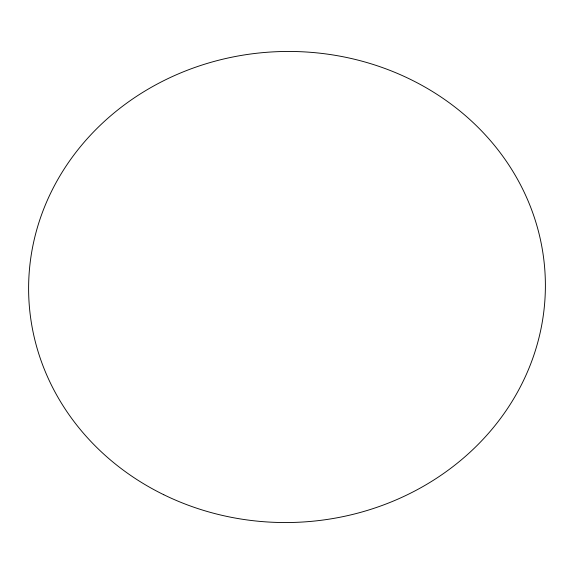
<?xml version="1.0" encoding="UTF-8"?>
<svg xmlns="http://www.w3.org/2000/svg" width="574" height="574" viewBox="0 0 574 574"><rect width="100%" height="100%" fill="white"/><g stroke="black" fill="none" stroke-linecap="round" stroke-linejoin="round"><path stroke-width="0.86" d="M163.748 494.709A258.415 235.519 -1.9 0 0 545.3 279.344A258.415 235.519 -1.9 0 0 151.952 86.947A258.415 235.519 -1.9 0 0 163.748 494.709"/></g></svg>
